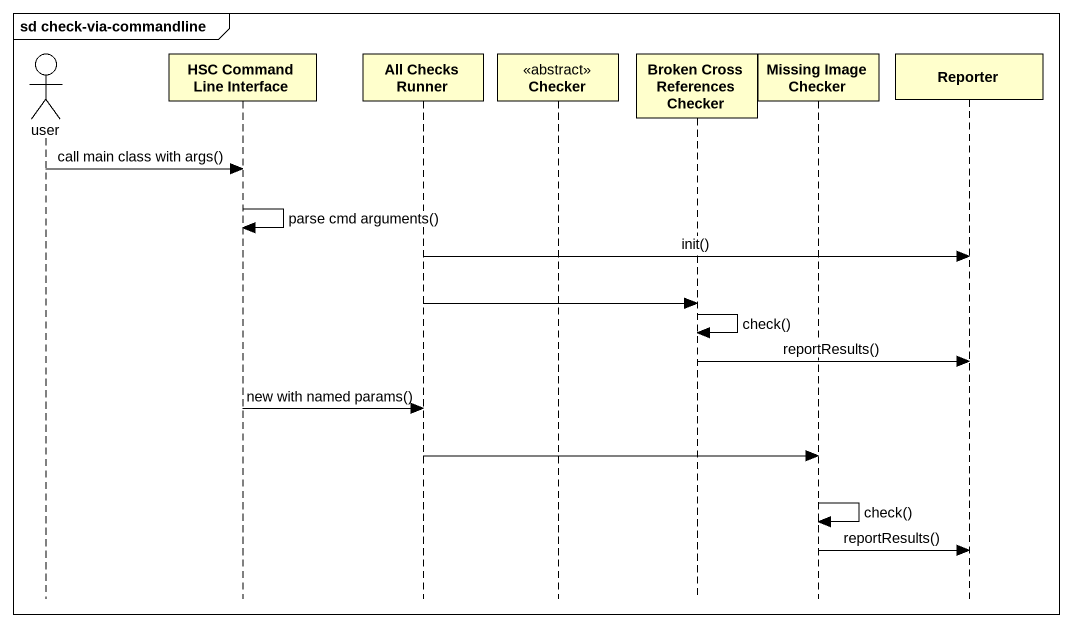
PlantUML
@startuml
mainframe sd check-via-commandline
hide footbox
actor user
participant "HSC Command Line Interface" as HSC_Command_Line_Interface
participant "All Checks Runner" as All_Checks_Runner
participant Checker <<abstract>>
participant "Broken Cross References Checker" as Broken_Cross_References
participant "Missing Image Checker" as Missing_Image_Checker
participant Reporter

user -> HSC_Command_Line_Interface : call main class with args()
HSC_Command_Line_Interface -> HSC_Command_Line_Interface : parse cmd arguments()
All_Checks_Runner -> Reporter : init()
All_Checks_Runner -> Broken_Cross_References
Broken_Cross_References -> Broken_Cross_References : check()
Broken_Cross_References -> Reporter : reportResults()
HSC_Command_Line_Interface -> All_Checks_Runner : new with named params()
All_Checks_Runner -> Missing_Image_Checker
Missing_Image_Checker -> Missing_Image_Checker : check()
Missing_Image_Checker -> Reporter : reportResults()
@enduml
